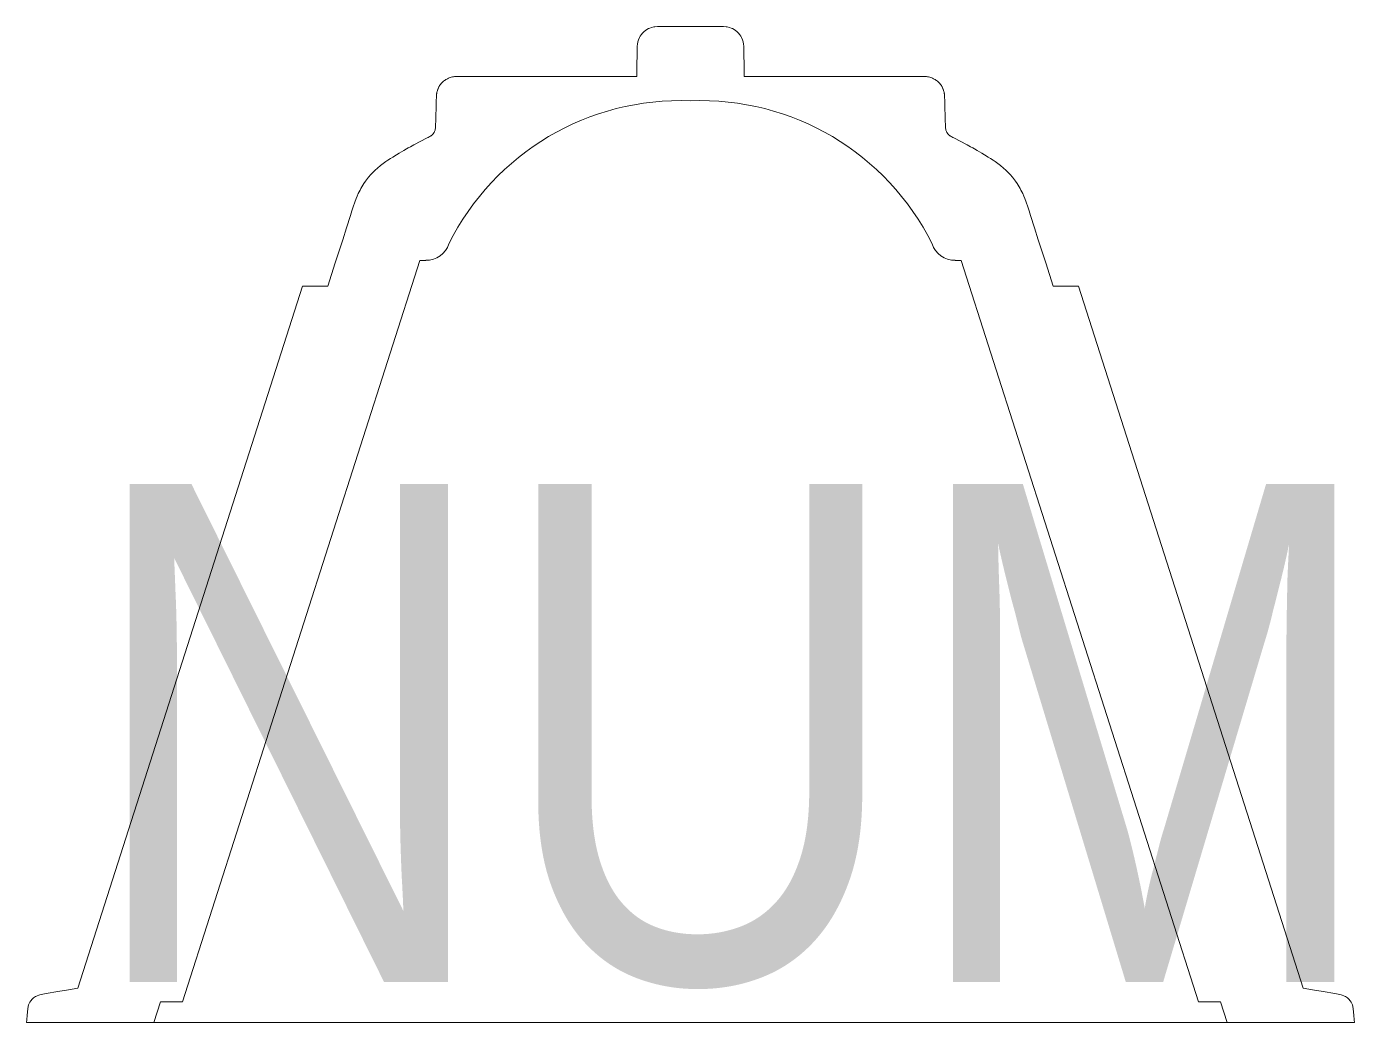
# Model space of a CAD drawing. Header units: inches. Extents: x 0 to 16, y 0 to 12.
import ezdxf
from ezdxf.enums import TextEntityAlignment as Align

# ---------------------------------------------------------------- set-up
doc = ezdxf.new("R2010")
doc.units = ezdxf.units.IN
doc.header["$MEASUREMENT"] = 0
doc.layers.add('SEPTICAD', color=7, linetype='Continuous')
doc.styles.add('SEPTICAD', font='ARIALN.TTF')

msp = doc.modelspace()

# ---------------------------------------------------------------- linework, layer by layer
at = {"layer": 'SEPTICAD', "linetype": 'Continuous', "lineweight": 15}
for p, q in [((1.614, 0.25), (1.534, 0)), ((1.614, 0.25), (1.88, 0.25)), ((14.386, 0.25), (14.12, 0.25)), ((14.386, 0.25), (14.466, 0))]:
    msp.add_line(p, q, dxfattribs=at)
for points in [[(8, 12), (7.602, 12), (7.572, 11.998), (7.559, 11.996), (7.532, 11.99), (7.51, 11.982), (7.494, 11.975), (7.473, 11.964), (7.459, 11.954), (7.44, 11.939), (7.421, 11.92), (7.405, 11.901), (7.394, 11.885), (7.384, 11.867), (7.373, 11.842), (7.365, 11.816), (7.36, 11.789), (7.358, 11.764), (7.358, 11.734), (7.357, 11.701), (7.357, 11.685), (7.356, 11.657), (7.356, 11.633), (7.355, 11.569), (7.354, 11.513), (7.353, 11.46), (7.352, 11.427), (7.352, 11.399), (7.141, 11.399)], [(8, 12), (8.398, 12), (8.428, 11.998), (8.441, 11.996), (8.468, 11.99), (8.49, 11.982), (8.506, 11.975), (8.527, 11.964), (8.541, 11.954), (8.56, 11.939), (8.579, 11.92), (8.595, 11.901), (8.606, 11.885), (8.616, 11.867), (8.627, 11.842), (8.635, 11.816), (8.64, 11.789), (8.642, 11.764), (8.642, 11.734), (8.643, 11.701), (8.643, 11.685), (8.644, 11.657), (8.644, 11.633), (8.645, 11.569), (8.646, 11.513), (8.647, 11.46), (8.648, 11.427), (8.648, 11.399), (8.859, 11.399)], [(7.141, 11.399), (6.212, 11.399), (5.752, 11.399), (5.46, 11.399), (5.254, 11.399), (5.183, 11.399), (5.169, 11.399), (5.157, 11.398), (5.145, 11.396), (5.131, 11.394), (5.117, 11.39), (5.106, 11.387), (5.091, 11.381), (5.084, 11.378), (5.071, 11.372), (5.062, 11.367), (5.053, 11.362), (5.042, 11.355), (5.035, 11.349), (5.023, 11.34), (5.016, 11.334), (5.006, 11.324), (4.996, 11.313), (4.988, 11.303), (4.977, 11.288), (4.972, 11.279), (4.968, 11.272), (4.963, 11.262), (4.958, 11.251), (4.955, 11.245), (4.952, 11.236), (4.95, 11.229), (4.947, 11.219), (4.945, 11.211), (4.943, 11.204), (4.942, 11.193), (4.941, 11.189), (4.94, 11.176), (4.939, 11.17), (4.939, 11.163), (4.938, 11.147), (4.938, 11.137), (4.937, 11.121), (4.937, 11.113), (4.936, 11.101), (4.935, 11.063), (4.934, 11.04), (4.932, 10.903), (4.93, 10.856), (4.929, 10.824), (4.928, 10.809), (4.927, 10.789), (4.927, 10.777), (4.925, 10.764), (4.923, 10.752), (4.92, 10.744), (4.917, 10.736), (4.912, 10.725), (4.908, 10.719), (4.905, 10.714), (4.902, 10.71), (4.899, 10.706), (4.895, 10.702), (4.891, 10.698), (4.888, 10.694), (4.882, 10.689), (4.878, 10.687), (4.874, 10.684), (4.871, 10.682), (4.86, 10.676), (4.857, 10.674), (4.854, 10.672), (4.851, 10.671), (4.84, 10.665), (4.834, 10.662), (4.826, 10.658), (4.668, 10.575), (4.627, 10.552), (4.6, 10.537), (4.58, 10.525), (4.546, 10.506), (4.519, 10.49), (4.491, 10.474), (4.457, 10.453), (4.415, 10.427), (4.384, 10.409), (4.353, 10.389), (4.327, 10.372), (4.298, 10.351), (4.265, 10.326), (4.228, 10.295), (4.199, 10.269), (4.178, 10.247), (4.15, 10.217), (4.122, 10.185), (4.086, 10.138), (4.064, 10.108), (4.051, 10.087), (4.039, 10.068), (4.027, 10.047), (4.018, 10.03), (4.007, 10.009), (3.996, 9.987), (3.982, 9.956), (3.97, 9.927), (3.955, 9.884), (3.937, 9.828), (3.921, 9.779), (3.904, 9.725), (3.855, 9.573), (3.809, 9.43), (3.72, 9.152), (3.63, 8.871), (3.323, 8.871), (0.618, 0.413), (0.505, 0.394), (0.377, 0.371), (0.237, 0.347), (0.175, 0.336), (0.159, 0.333), (0.149, 0.33), (0.129, 0.322), (0.12, 0.318), (0.109, 0.312), (0.096, 0.304), (0.084, 0.295), (0.068, 0.28), (0.052, 0.261), (0.04, 0.243), (0.033, 0.23), (0.025, 0.211), (0.019, 0.192), (0.015, 0.164), (0.008, 0.089), (0.003, 0.031), (0, 0), (7.5, 0)], [(8.859, 11.399), (9.788, 11.399), (10.248, 11.399), (10.54, 11.399), (10.746, 11.399), (10.817, 11.399), (10.831, 11.399), (10.843, 11.398), (10.855, 11.396), (10.869, 11.394), (10.883, 11.39), (10.894, 11.387), (10.909, 11.381), (10.916, 11.378), (10.929, 11.372), (10.938, 11.367), (10.947, 11.362), (10.958, 11.355), (10.965, 11.349), (10.977, 11.34), (10.984, 11.334), (10.994, 11.324), (11.004, 11.313), (11.012, 11.303), (11.023, 11.288), (11.028, 11.279), (11.032, 11.272), (11.037, 11.262), (11.042, 11.251), (11.045, 11.245), (11.048, 11.236), (11.05, 11.229), (11.053, 11.219), (11.055, 11.211), (11.057, 11.204), (11.058, 11.193), (11.059, 11.189), (11.06, 11.176), (11.061, 11.17), (11.061, 11.163), (11.062, 11.147), (11.062, 11.137), (11.063, 11.121), (11.063, 11.113), (11.064, 11.101), (11.065, 11.063), (11.066, 11.04), (11.068, 10.903), (11.07, 10.856), (11.071, 10.824), (11.072, 10.809), (11.073, 10.789), (11.073, 10.777), (11.075, 10.764), (11.077, 10.752), (11.08, 10.744), (11.083, 10.736), (11.088, 10.725), (11.092, 10.719), (11.095, 10.714), (11.098, 10.71), (11.101, 10.706), (11.105, 10.702), (11.109, 10.698), (11.112, 10.694), (11.118, 10.689), (11.122, 10.687), (11.126, 10.684), (11.129, 10.682), (11.14, 10.676), (11.143, 10.674), (11.146, 10.672), (11.149, 10.671), (11.16, 10.665), (11.166, 10.662), (11.174, 10.658), (11.332, 10.575), (11.373, 10.552), (11.4, 10.537), (11.42, 10.525), (11.454, 10.506), (11.481, 10.49), (11.509, 10.474), (11.543, 10.453), (11.585, 10.427), (11.616, 10.409), (11.647, 10.389), (11.673, 10.372), (11.702, 10.351), (11.735, 10.326), (11.772, 10.295), (11.801, 10.269), (11.822, 10.247), (11.85, 10.217), (11.878, 10.185), (11.914, 10.138), (11.936, 10.108), (11.949, 10.087), (11.961, 10.068), (11.973, 10.047), (11.982, 10.03), (11.993, 10.009), (12.004, 9.987), (12.018, 9.956), (12.03, 9.927), (12.045, 9.884), (12.063, 9.828), (12.079, 9.779), (12.096, 9.725), (12.145, 9.573), (12.191, 9.43), (12.28, 9.152), (12.37, 8.871), (12.677, 8.871), (15.382, 0.413), (15.495, 0.394), (15.623, 0.371), (15.763, 0.347), (15.825, 0.336), (15.841, 0.333), (15.851, 0.33), (15.871, 0.322), (15.88, 0.318), (15.891, 0.312), (15.904, 0.304), (15.916, 0.295), (15.932, 0.28), (15.948, 0.261), (15.96, 0.243), (15.967, 0.23), (15.975, 0.211), (15.981, 0.192), (15.985, 0.164), (15.992, 0.089), (15.997, 0.031), (16, 0), (8.5, 0)], [(1.88, 0.25), (4.737, 9.183), (4.81, 9.183)], [(14.12, 0.25), (11.263, 9.183), (11.19, 9.183)], [(0, 0), (8, 0), (8, 0)], [(16, 0), (8, 0), (8, 0)]]:
    msp.add_lwpolyline(points, dxfattribs=at)
for centre, start, end in [((7.877, 7.993), 87.7307, 153.516), ((8.123, 7.993), 26.484, 92.2693)]:
    msp.add_arc(centre, 3.115, start, end, dxfattribs=at)
msp.add_ellipse((4.81, 9.472), major_axis=(0.293, 0), ratio=0.985653, start_param=4.712389, end_param=5.967629, dxfattribs=at)
at = {"layer": 'SEPTICAD', "linetype": 'Continuous', "lineweight": 15, "extrusion": (0, 0, -1)}
msp.add_ellipse((11.19, 9.472), major_axis=(-0.293, 0), ratio=0.985653, start_param=4.712389, end_param=5.967629, dxfattribs=at)

# ---------------------------------------------------------------- texts
at = {"layer": 'SEPTICAD', "style": 'SEPTICAD'}
msp.add_attdef('NUM', text='#', height=6, dxfattribs=at).set_placement((8.5, -1.313), align=Align.BOTTOM_CENTER)

doc.saveas('drawing.dxf')
